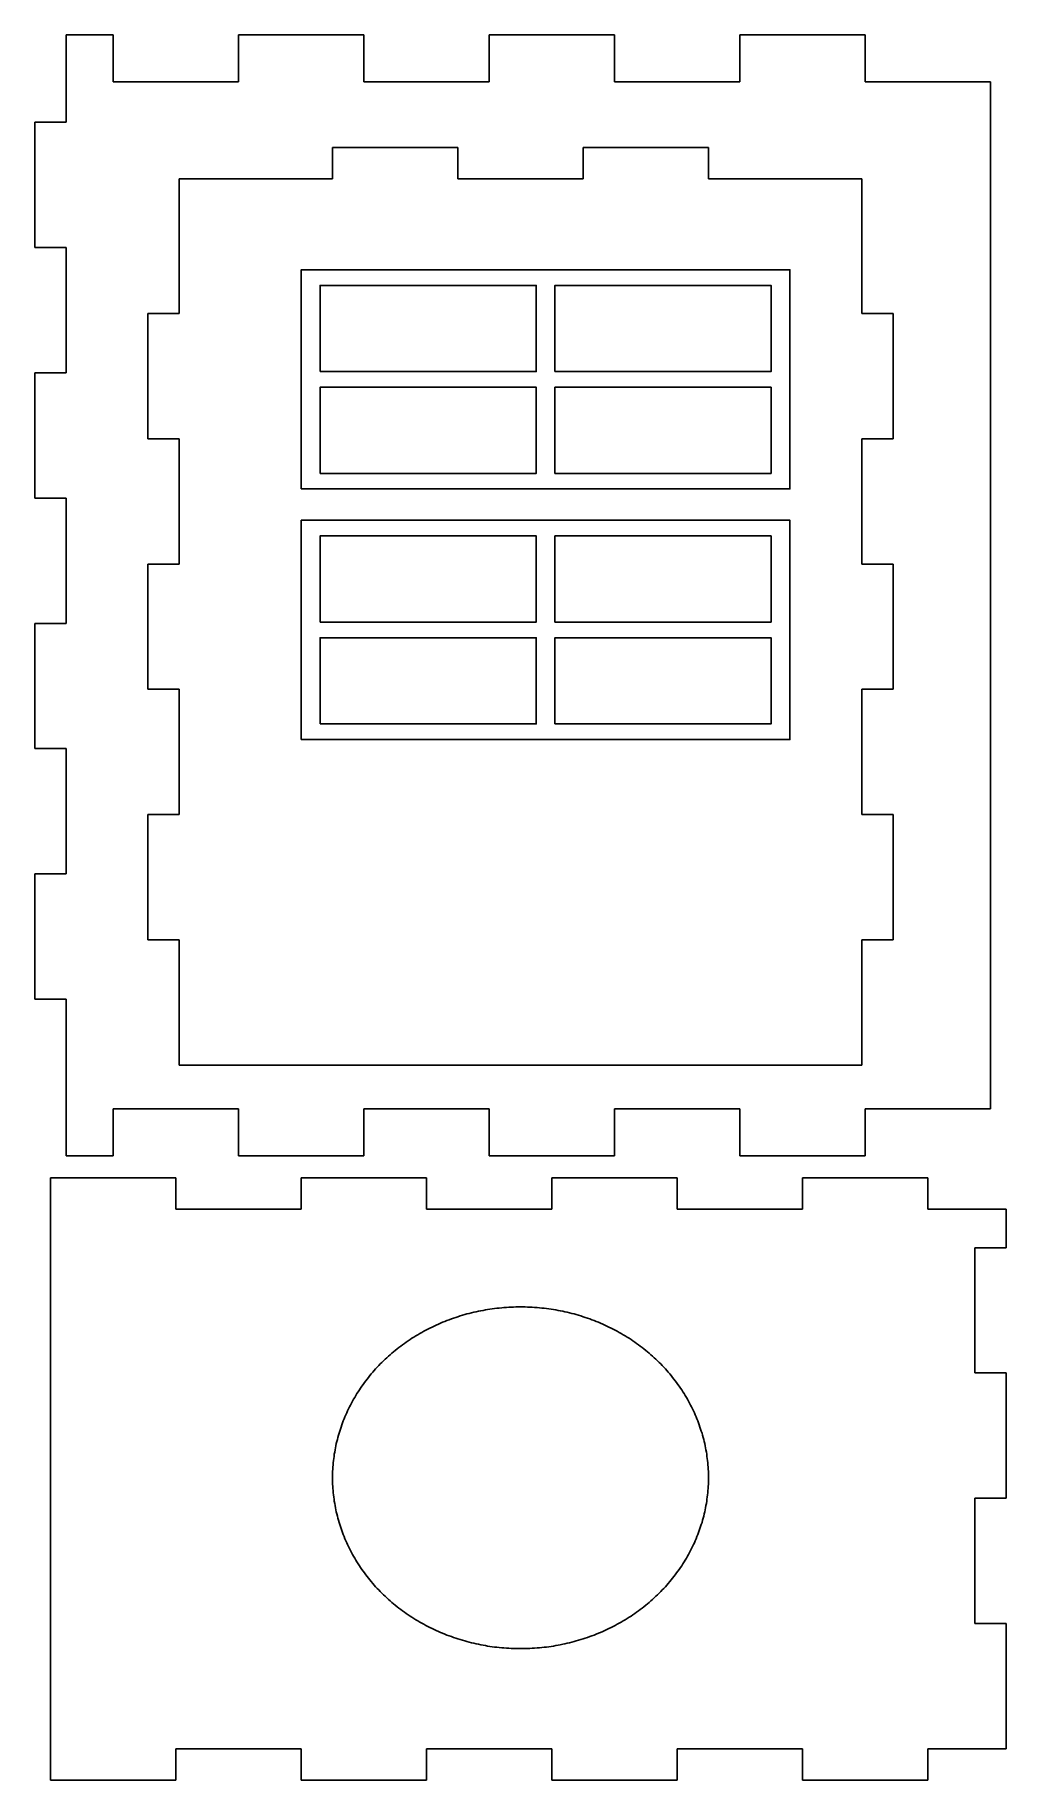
# Model space of a CAD drawing. Header units: millimetres. Extents: x 14 to 304, y 4 to 524.
import ezdxf

# ---------------------------------------------------------------- set-up
doc = ezdxf.new("R2010")
doc.units = ezdxf.units.MM
doc.layers.get('0').update_dxf_attribs({"lineweight": 25, "true_color": 0xffffff})

msp = doc.modelspace()

# ---------------------------------------------------------------- linework, layer by layer
for p, q in [((37.48, 524.48), (23.47, 524.48)), ((23.47, 498.41), (23.47, 524.48)), ((37.48, 510.47), (37.48, 524.48)), ((112.2, 524.48), (74.84, 524.48)), ((74.84, 510.47), (74.84, 524.48)), ((112.2, 510.47), (112.2, 524.48)), ((186.92, 524.48), (149.56, 524.48)), ((149.56, 510.47), (149.56, 524.48)), ((186.92, 510.47), (186.92, 524.48)), ((261.64, 524.48), (224.28, 524.48)), ((224.28, 510.47), (224.28, 524.48)), ((261.64, 510.47), (261.64, 524.48)), ((37.48, 519.81), (37.48, 510.47)), ((37.48, 510.47), (74.84, 510.47)), ((112.2, 510.47), (149.56, 510.47)), ((186.92, 510.47), (224.28, 510.47)), ((261.64, 510.47), (299, 510.47)), ((299, 510.47), (299, 204.2)), ((23.47, 498.41), (14.13, 498.41)), ((14.13, 498.41), (14.13, 461.05)), ((14.13, 498.41), (23.47, 498.41)), ((140.22, 490.9), (102.86, 490.9)), ((102.86, 490.9), (102.86, 481.56)), ((140.22, 490.9), (140.22, 481.56)), ((140.22, 481.56), (140.22, 490.9)), ((177.58, 481.56), (177.58, 490.9)), ((214.94, 490.9), (177.58, 490.9)), ((177.58, 490.9), (177.58, 481.56)), ((214.94, 481.56), (214.94, 490.9)), ((57.09, 481.56), (102.86, 481.56)), ((57.09, 441.39), (57.09, 481.56)), ((140.22, 481.56), (177.58, 481.56)), ((214.94, 481.56), (260.71, 481.56)), ((260.71, 481.56), (260.71, 441.39)), ((23.47, 461.05), (14.13, 461.05)), ((14.13, 461.05), (23.47, 461.05)), ((23.47, 423.69), (23.47, 461.05)), ((57.09, 441.39), (47.75, 441.39)), ((47.75, 441.39), (47.75, 404.03)), ((47.75, 441.39), (57.09, 441.39)), ((270.05, 441.39), (260.71, 441.39)), ((260.71, 441.39), (270.05, 441.39)), ((270.05, 404.03), (270.05, 441.39)), ((23.47, 423.69), (14.13, 423.69)), ((14.13, 423.69), (14.13, 386.33)), ((14.13, 423.69), (23.47, 423.69)), ((57.09, 404.03), (47.75, 404.03)), ((47.75, 404.03), (57.09, 404.03)), ((57.09, 366.67), (57.09, 404.03)), ((270.05, 404.03), (260.71, 404.03)), ((260.71, 404.03), (260.71, 366.67)), ((260.71, 404.03), (270.05, 404.03)), ((23.47, 386.33), (14.13, 386.33)), ((14.13, 386.33), (23.47, 386.33)), ((23.47, 348.97), (23.47, 386.33)), ((57.09, 366.67), (47.75, 366.67)), ((47.75, 366.67), (47.75, 329.31)), ((47.75, 366.67), (57.09, 366.67)), ((270.05, 366.67), (260.71, 366.67)), ((260.71, 366.67), (270.05, 366.67)), ((270.05, 329.31), (270.05, 366.67)), ((23.47, 348.97), (14.13, 348.97)), ((14.13, 348.97), (14.13, 311.61)), ((14.13, 348.97), (23.47, 348.97)), ((57.09, 329.31), (47.75, 329.31)), ((47.75, 329.31), (57.09, 329.31)), ((57.09, 291.95), (57.09, 329.31)), ((270.05, 329.31), (260.71, 329.31)), ((260.71, 329.31), (260.71, 291.95)), ((260.71, 329.31), (270.05, 329.31)), ((23.47, 311.61), (14.13, 311.61)), ((14.13, 311.61), (23.47, 311.61)), ((23.47, 274.25), (23.47, 311.61)), ((57.09, 291.95), (47.75, 291.95)), ((47.75, 291.95), (47.75, 254.59)), ((47.75, 291.95), (57.09, 291.95)), ((270.05, 291.95), (260.71, 291.95)), ((260.71, 291.95), (270.05, 291.95)), ((270.05, 254.59), (270.05, 291.95)), ((23.47, 274.25), (14.13, 274.25)), ((14.13, 274.25), (14.13, 236.89)), ((14.13, 274.25), (23.47, 274.25)), ((57.09, 254.59), (47.75, 254.59)), ((47.75, 254.59), (57.09, 254.59)), ((57.09, 217.23), (57.09, 254.59)), ((270.05, 254.59), (260.71, 254.59)), ((260.71, 254.59), (260.71, 217.23)), ((260.71, 254.59), (270.05, 254.59)), ((23.47, 236.89), (14.13, 236.89)), ((14.13, 236.89), (23.47, 236.89)), ((23.47, 190.19), (23.47, 236.89)), ((57.09, 217.23), (260.71, 217.23)), ((74.84, 204.2), (37.48, 204.2)), ((37.48, 204.2), (37.48, 190.19)), ((74.84, 204.2), (74.84, 190.19)), ((149.56, 204.2), (112.2, 204.2)), ((112.2, 204.2), (112.2, 190.19)), ((149.56, 204.2), (149.56, 190.19)), ((224.28, 204.2), (186.92, 204.2)), ((186.92, 204.2), (186.92, 190.19)), ((224.28, 204.2), (224.28, 190.19)), ((299, 204.2), (261.64, 204.2)), ((261.64, 204.2), (261.64, 190.19)), ((23.47, 190.19), (37.48, 190.19)), ((74.84, 190.19), (112.2, 190.19)), ((149.56, 190.19), (186.92, 190.19)), ((224.28, 190.19), (261.64, 190.19)), ((18.8, 174.23), (18.8, 183.57)), ((18.8, 183.57), (56.16, 183.57)), ((56.16, 183.57), (18.8, 183.57)), ((18.8, 183.57), (18.8, 3.99)), ((56.16, 183.57), (56.16, 174.23)), ((56.16, 174.23), (56.16, 183.57)), ((56.16, 174.23), (56.16, 183.57)), ((93.52, 183.57), (93.52, 174.23)), ((93.52, 174.23), (93.52, 183.57)), ((93.52, 183.57), (130.88, 183.57)), ((130.88, 183.57), (93.52, 183.57)), ((93.52, 183.57), (93.52, 174.23)), ((130.88, 183.57), (130.88, 174.23)), ((130.88, 174.23), (130.88, 183.57)), ((130.88, 174.23), (130.88, 183.57)), ((168.24, 183.57), (168.24, 174.23)), ((168.24, 174.23), (168.24, 183.57)), ((168.24, 183.57), (205.6, 183.57)), ((205.6, 183.57), (168.24, 183.57)), ((168.24, 183.57), (168.24, 174.23)), ((205.6, 183.57), (205.6, 174.23)), ((205.6, 174.23), (205.6, 183.57)), ((205.6, 174.23), (205.6, 183.57)), ((242.96, 183.57), (242.96, 174.23)), ((242.96, 174.23), (242.96, 183.57)), ((242.96, 183.57), (280.32, 183.57)), ((280.32, 183.57), (242.96, 183.57)), ((242.96, 183.57), (242.96, 174.23)), ((280.32, 183.57), (280.32, 174.23)), ((280.32, 174.23), (280.32, 183.57)), ((280.32, 174.23), (280.32, 183.57)), ((93.52, 174.23), (56.16, 174.23)), ((93.52, 174.23), (56.16, 174.23)), ((168.24, 174.23), (130.88, 174.23)), ((168.24, 174.23), (130.88, 174.23)), ((242.96, 174.23), (205.6, 174.23)), ((242.96, 174.23), (205.6, 174.23)), ((303.68, 174.22), (280.32, 174.23)), ((303.68, 174.22), (303.68, 162.77)), ((294.34, 125.41), (294.34, 162.77)), ((294.34, 162.77), (303.68, 162.77)), ((303.68, 162.77), (294.34, 162.77)), ((299.01, 162.77), (294.34, 162.77)), ((294.34, 125.41), (303.68, 125.41)), ((303.68, 125.41), (294.34, 125.41)), ((303.68, 125.41), (303.68, 88.05)), ((294.34, 50.69), (294.34, 88.05)), ((294.34, 88.05), (303.68, 88.05)), ((303.68, 88.05), (294.34, 88.05)), ((294.34, 50.69), (303.68, 50.69)), ((303.68, 50.69), (294.34, 50.69)), ((303.68, 50.69), (303.68, 13.33)), ((18.8, 3.99), (18.8, 13.33)), ((56.16, 13.33), (56.16, 3.99)), ((56.16, 3.99), (56.16, 13.33)), ((56.16, 13.33), (93.52, 13.33)), ((56.16, 3.99), (56.16, 13.33)), ((56.16, 13.33), (93.52, 13.33)), ((93.52, 13.33), (93.52, 3.99)), ((93.52, 3.99), (93.52, 13.33)), ((93.52, 13.33), (93.52, 3.99)), ((130.88, 13.33), (130.88, 3.99)), ((130.88, 3.99), (130.88, 13.33)), ((130.88, 13.33), (168.24, 13.33)), ((130.88, 3.99), (130.88, 13.33)), ((130.88, 13.33), (168.24, 13.33)), ((168.24, 13.33), (168.24, 3.99)), ((168.24, 3.99), (168.24, 13.33)), ((168.24, 13.33), (168.24, 3.99)), ((205.6, 13.33), (205.6, 3.99)), ((205.6, 3.99), (205.6, 13.33)), ((205.6, 13.33), (242.96, 13.33)), ((205.6, 3.99), (205.6, 13.33)), ((205.6, 13.33), (242.96, 13.33)), ((242.96, 13.33), (242.96, 3.99)), ((242.96, 3.99), (242.96, 13.33)), ((242.96, 13.33), (242.96, 3.99)), ((280.32, 13.33), (280.32, 3.99)), ((280.32, 3.99), (280.32, 13.33)), ((280.32, 13.33), (299.01, 13.33)), ((280.32, 3.99), (280.32, 13.33)), ((303.68, 13.33), (294.34, 13.33)), ((56.16, 3.99), (18.8, 3.99)), ((18.8, 3.99), (56.16, 3.99)), ((130.88, 3.99), (93.52, 3.99)), ((93.52, 3.99), (130.88, 3.99)), ((205.6, 3.99), (168.24, 3.99)), ((168.24, 3.99), (205.6, 3.99)), ((280.32, 3.99), (242.96, 3.99)), ((242.96, 3.99), (280.32, 3.99))]:
    msp.add_line(p, q)
at = {"color": 7, "true_color": 0xffffff}
for points in [[(93.52, 389.05), (239.23, 389.05), (239.23, 454.43), (93.52, 454.43)], [(99.13, 424.07), (99.13, 449.76), (163.58, 449.76), (163.58, 424.07)], [(169.18, 424.07), (169.18, 449.76), (233.63, 449.76), (233.63, 424.07)], [(99.13, 393.72), (99.13, 419.4), (163.58, 419.4), (163.58, 393.72)], [(169.18, 393.72), (169.18, 419.4), (233.63, 419.4), (233.63, 393.72)], [(93.52, 314.33), (239.23, 314.33), (239.23, 379.71), (93.52, 379.71)], [(99.13, 349.35), (99.13, 375.04), (163.58, 375.04), (163.58, 349.35)], [(169.18, 349.35), (169.18, 375.04), (233.63, 375.04), (233.63, 349.35)], [(99.13, 319), (99.13, 344.68), (163.58, 344.68), (163.58, 319)], [(169.18, 319), (169.18, 344.68), (233.63, 344.68), (233.63, 319)], [(214.94, 94.15), (214.94, 94.79), (214.94, 95.43), (214.92, 96.07), (214.87, 96.71), (214.84, 97.35), (214.8, 97.99), (214.75, 98.63), (214.67, 99.26), (214.6, 99.9), (214.5, 100.54), (214.42, 101.17), (214.33, 101.81), (214.2, 102.44), (214.08, 103.07), (213.96, 103.7), (213.83, 104.33), (213.68, 104.95), (213.53, 105.58), (213.36, 106.2), (213.19, 106.82), (213.02, 107.44), (212.82, 108.06), (212.62, 108.67), (212.42, 109.29), (212.2, 109.9), (211.98, 110.5), (211.76, 111.11), (211.51, 111.71), (211.26, 112.31), (211.01, 112.91), (210.74, 113.5), (210.47, 114.09), (210.2, 114.68), (209.9, 115.27), (209.61, 115.85), (209.31, 116.43), (209.01, 117), (208.69, 117.57), (208.35, 118.14), (208.02, 118.7), (207.68, 119.26), (207.33, 119.81), (206.96, 120.37), (206.59, 120.91), (206.22, 121.46), (205.85, 121.99), (205.45, 122.53), (205.06, 123.06), (204.66, 123.58), (204.24, 124.1), (203.82, 124.62), (203.4, 125.13), (202.98, 125.64), (202.54, 126.14), (202.09, 126.63), (201.65, 127.12), (201.18, 127.61), (200.71, 128.09), (200.24, 128.56), (199.77, 129.03), (199.28, 129.5), (198.78, 129.96), (198.29, 130.41), (197.79, 130.86), (197.27, 131.3), (196.76, 131.73), (196.24, 132.16), (195.72, 132.59), (195.17, 133), (194.63, 133.42), (194.09, 133.82), (193.54, 134.22), (192.97, 134.61), (192.41, 135), (191.86, 135.38), (191.27, 135.75), (190.7, 136.12), (190.11, 136.48), (189.54, 136.83), (188.95, 137.18), (188.35, 137.52), (187.74, 137.85), (187.14, 138.18), (186.52, 138.49), (185.91, 138.81), (185.29, 139.11), (184.67, 139.41), (184.03, 139.7), (183.41, 139.98), (182.77, 140.26), (182.13, 140.53), (181.48, 140.79), (180.84, 141.04), (180.2, 141.29), (179.53, 141.53), (178.89, 141.76), (178.22, 141.99), (177.55, 142.2), (176.89, 142.41), (176.22, 142.62), (175.55, 142.81), (174.89, 143), (174.22, 143.17), (173.53, 143.35), (172.86, 143.51), (172.17, 143.66), (171.48, 143.81), (170.78, 143.95), (170.09, 144.08), (169.4, 144.21), (168.71, 144.32), (168.02, 144.43), (167.32, 144.53), (166.63, 144.62), (165.94, 144.71), (165.22, 144.78), (164.53, 144.85), (163.84, 144.91), (163.12, 144.96), (162.43, 145.01), (161.71, 145.05), (161.02, 145.07), (160.33, 145.09), (159.61, 145.11), (158.92, 145.11), (158.2, 145.11), (157.51, 145.09), (156.8, 145.07), (156.1, 145.05), (155.39, 145.01), (154.7, 144.96), (153.98, 144.91), (153.29, 144.85), (152.59, 144.78), (151.88, 144.71), (151.19, 144.62), (150.49, 144.53), (149.8, 144.43), (149.11, 144.32), (148.42, 144.21), (147.73, 144.08), (147.03, 143.95), (146.34, 143.81), (145.65, 143.66), (144.98, 143.51), (144.29, 143.35), (143.62, 143.17), (142.93, 143), (142.27, 142.81), (141.6, 142.62), (140.93, 142.41), (140.26, 142.2), (139.6, 141.99), (138.93, 141.76), (138.29, 141.53), (137.62, 141.29), (136.98, 141.04), (136.33, 140.79), (135.69, 140.53), (135.05, 140.26), (134.41, 139.98), (133.79, 139.7), (133.15, 139.41), (132.53, 139.11), (131.91, 138.81), (131.29, 138.49), (130.68, 138.18), (130.08, 137.85), (129.49, 137.52), (128.87, 137.18), (128.28, 136.83), (127.71, 136.48), (127.12, 136.12), (126.55, 135.75), (125.98, 135.38), (125.41, 135), (124.84, 134.61), (124.27, 134.22), (123.73, 133.82), (123.19, 133.42), (122.64, 133), (122.12, 132.59), (121.58, 132.16), (121.06, 131.73), (120.54, 131.3), (120.02, 130.86), (119.53, 130.41), (119.04, 129.96), (118.54, 129.5), (118.05, 129.03), (117.58, 128.56), (117.11, 128.09), (116.64, 127.61), (116.17, 127.12), (115.72, 126.63), (115.28, 126.14), (114.83, 125.64), (114.41, 125.13), (113.99, 124.62), (113.57, 124.1), (113.15, 123.58), (112.76, 123.06), (112.36, 122.53), (111.97, 121.99), (111.6, 121.46), (111.23, 120.91), (110.86, 120.37), (110.49, 119.81), (110.14, 119.26), (109.79, 118.7), (109.47, 118.14), (109.13, 117.57), (108.83, 117), (108.51, 116.43), (108.21, 115.85), (107.92, 115.27), (107.62, 114.68), (107.35, 114.09), (107.08, 113.5), (106.8, 112.91), (106.56, 112.31), (106.31, 111.71), (106.06, 111.11), (105.84, 110.5), (105.62, 109.9), (105.39, 109.29), (105.2, 108.67), (105, 108.06), (104.8, 107.44), (104.63, 106.82), (104.46, 106.2), (104.31, 105.58), (104.13, 104.95), (103.99, 104.33), (103.86, 103.7), (103.74, 103.07), (103.62, 102.44), (103.52, 101.81), (103.39, 101.17), (103.32, 100.54), (103.22, 99.9), (103.15, 99.26), (103.1, 98.63), (103.02, 97.99), (102.97, 97.35), (102.95, 96.71), (102.9, 96.07), (102.87, 95.43), (102.87, 94.79), (102.87, 94.15), (102.87, 93.51), (102.87, 92.87), (102.9, 92.23), (102.95, 91.59), (102.97, 90.95), (103.02, 90.31), (103.1, 89.67), (103.15, 89.04), (103.22, 88.4), (103.32, 87.76), (103.39, 87.13), (103.52, 86.49), (103.62, 85.86), (103.74, 85.23), (103.86, 84.6), (103.99, 83.97), (104.13, 83.35), (104.31, 82.72), (104.46, 82.1), (104.63, 81.48), (104.8, 80.86), (105, 80.24), (105.2, 79.63), (105.39, 79.01), (105.62, 78.4), (105.84, 77.79), (106.06, 77.19), (106.31, 76.59), (106.56, 75.99), (106.8, 75.39), (107.08, 74.8), (107.35, 74.21), (107.62, 73.62), (107.92, 73.03), (108.21, 72.45), (108.51, 71.87), (108.83, 71.3), (109.13, 70.73), (109.47, 70.16), (109.79, 69.6), (110.14, 69.04), (110.49, 68.49), (110.86, 67.93), (111.23, 67.39), (111.6, 66.84), (111.97, 66.31), (112.36, 65.77), (112.76, 65.24), (113.15, 64.72), (113.57, 64.2), (113.99, 63.68), (114.41, 63.17), (114.83, 62.66), (115.28, 62.16), (115.72, 61.67), (116.17, 61.18), (116.64, 60.69), (117.11, 60.21), (117.58, 59.73), (118.05, 59.27), (118.54, 58.8), (119.04, 58.34), (119.53, 57.89), (120.02, 57.44), (120.54, 57), (121.06, 56.57), (121.58, 56.14), (122.12, 55.71), (122.64, 55.3), (123.19, 54.88), (123.73, 54.48), (124.27, 54.08), (124.84, 53.69), (125.41, 53.3), (125.98, 52.92), (126.55, 52.55), (127.12, 52.18), (127.71, 51.82), (128.28, 51.47), (128.87, 51.12), (129.49, 50.78), (130.08, 50.45), (130.68, 50.12), (131.29, 49.81), (131.91, 49.49), (132.53, 49.19), (133.15, 48.89), (133.79, 48.6), (134.41, 48.32), (135.05, 48.04), (135.69, 47.77), (136.33, 47.51), (136.98, 47.25), (137.62, 47.01), (138.29, 46.77), (138.93, 46.54), (139.6, 46.31), (140.26, 46.1), (140.93, 45.89), (141.6, 45.68), (142.27, 45.49), (142.93, 45.3), (143.62, 45.12), (144.29, 44.95), (144.98, 44.79), (145.65, 44.64), (146.34, 44.49), (147.03, 44.35), (147.73, 44.22), (148.42, 44.09), (149.11, 43.98), (149.8, 43.87), (150.49, 43.77), (151.19, 43.68), (151.88, 43.59), (152.59, 43.52), (153.29, 43.45), (153.98, 43.39), (154.7, 43.33), (155.39, 43.29), (156.1, 43.25), (156.8, 43.23), (157.51, 43.21), (158.2, 43.19), (158.92, 43.19), (159.61, 43.19), (160.33, 43.21), (161.02, 43.23), (161.71, 43.25), (162.43, 43.29), (163.12, 43.33), (163.84, 43.39), (164.53, 43.45), (165.22, 43.52), (165.94, 43.59), (166.63, 43.68), (167.32, 43.77), (168.02, 43.87), (168.71, 43.98), (169.4, 44.09), (170.09, 44.22), (170.78, 44.35), (171.48, 44.49), (172.17, 44.64), (172.86, 44.79), (173.53, 44.95), (174.22, 45.12), (174.89, 45.3), (175.55, 45.49), (176.22, 45.68), (176.89, 45.89), (177.55, 46.1), (178.22, 46.31), (178.89, 46.54), (179.53, 46.77), (180.2, 47.01), (180.84, 47.25), (181.48, 47.51), (182.13, 47.77), (182.77, 48.04), (183.41, 48.32), (184.03, 48.6), (184.67, 48.89), (185.29, 49.19), (185.91, 49.49), (186.52, 49.81), (187.14, 50.12), (187.74, 50.45), (188.35, 50.78), (188.95, 51.12), (189.54, 51.47), (190.11, 51.82), (190.7, 52.18), (191.27, 52.55), (191.86, 52.92), (192.41, 53.3), (192.97, 53.69), (193.54, 54.08), (194.09, 54.48), (194.63, 54.88), (195.17, 55.3), (195.72, 55.71), (196.24, 56.14), (196.76, 56.57), (197.27, 57), (197.79, 57.44), (198.29, 57.89), (198.78, 58.34), (199.28, 58.8), (199.77, 59.27), (200.24, 59.73), (200.71, 60.21), (201.18, 60.69), (201.65, 61.18), (202.09, 61.67), (202.54, 62.16), (202.98, 62.66), (203.4, 63.17), (203.82, 63.68), (204.24, 64.2), (204.66, 64.72), (205.06, 65.24), (205.45, 65.77), (205.85, 66.31), (206.22, 66.84), (206.59, 67.39), (206.96, 67.93), (207.33, 68.49), (207.68, 69.04), (208.02, 69.6), (208.35, 70.16), (208.69, 70.73), (209.01, 71.3), (209.31, 71.87), (209.61, 72.45), (209.9, 73.03), (210.2, 73.62), (210.47, 74.21), (210.74, 74.8), (211.01, 75.39), (211.26, 75.99), (211.51, 76.59), (211.76, 77.19), (211.98, 77.79), (212.2, 78.4), (212.42, 79.01), (212.62, 79.63), (212.82, 80.24), (213.02, 80.86), (213.19, 81.48), (213.36, 82.1), (213.53, 82.72), (213.68, 83.35), (213.83, 83.97), (213.96, 84.6), (214.08, 85.23), (214.2, 85.86), (214.33, 86.49), (214.42, 87.13), (214.5, 87.76), (214.6, 88.4), (214.67, 89.04), (214.75, 89.67), (214.8, 90.31), (214.84, 90.95), (214.87, 91.59), (214.92, 92.23), (214.94, 92.87), (214.94, 93.51)]]:
    msp.add_lwpolyline(points, close=True, dxfattribs=at)

doc.saveas('drawing.dxf')
